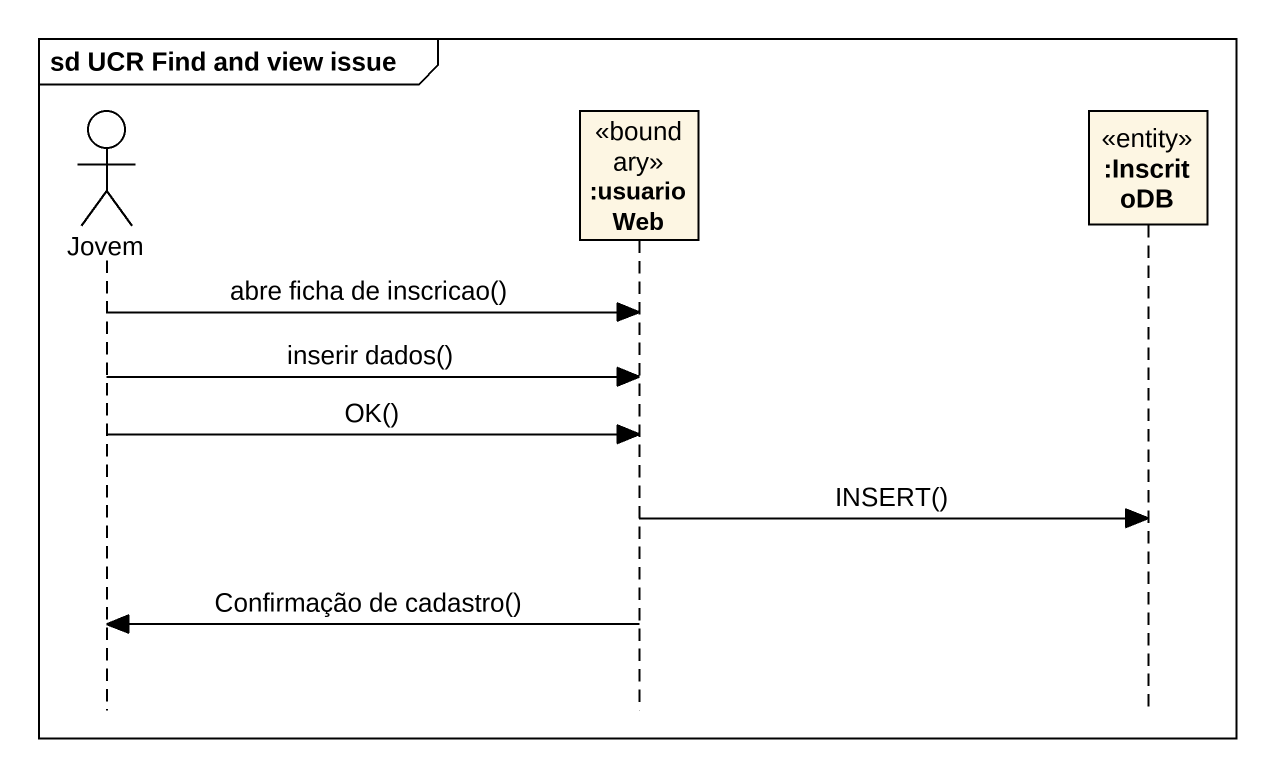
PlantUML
@startuml
mainframe sd UCR Find and view issue
hide footbox
actor Jovem
participant ":usuario Web" as usuario_Web <<boundary>>
participant ":InscritoDB" as InscritoDB <<entity>>

Jovem -> usuario_Web : abre ficha de inscricao()
Jovem -> usuario_Web : inserir dados()
Jovem -> usuario_Web : OK()
usuario_Web -> InscritoDB : INSERT()
usuario_Web -> Jovem : Confirmação de cadastro()
@enduml
